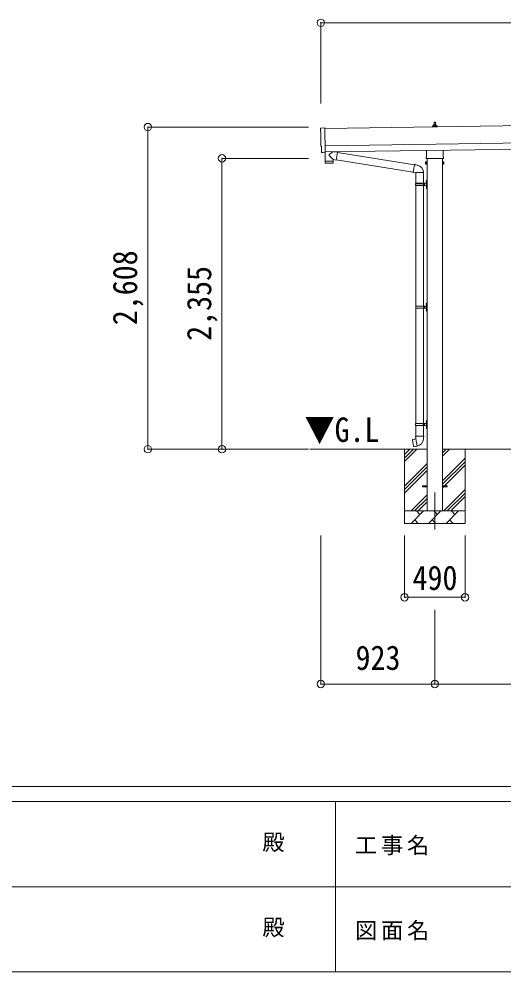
# Model space of a CAD drawing. Units: millimetres at full size, sheet at 1:60. Extents: x -16864 to 16864, y -11640 to 11640.
# Drawn here: x -3459 to 467, y -11640 to -3926 of the extents above; entities that cross this region are included whole.
import ezdxf
from ezdxf.enums import TextEntityAlignment as Align

# ---------------------------------------------------------------- set-up
doc = ezdxf.new("R2010")
doc.units = ezdxf.units.MM
doc.header["$LTSCALE"] = 60
doc.header["$PDMODE"] = 32
doc.header["$PDSIZE"] = 60
doc.linetypes.add('CHAIN1', pattern=[8, 5, -1, 1, -1])
for name, color, linetype, lineweight in [('0-1_Defpoints', 7, 'CHAIN1', 9), ('0-2_TEXT1', 4, 'Continuous', 9), ('0-3_SHAPE', 7, 'Continuous', 9), ('0-7_PARTS2', 7, 'Continuous', 9), ('0-8_TABLE1', 6, 'Continuous', 9), ('0-9_DIM1', 7, 'Continuous', 9), ('F-0', 7, 'Continuous', 9)]:
    doc.layers.add(name, color=color, linetype=linetype, lineweight=lineweight)
doc.styles.add('ＭＳ ゴシック', font='')
doc.styles.get('ＭＳ ゴシック').set_extended_font_data('MS Gothic')

msp = doc.modelspace()

# ---------------------------------------------------------------- linework, layer by layer
at = {"layer": '0-1_Defpoints'}
msp.add_line((-93.06, -7758.15), (-93.06, -8107.15), dxfattribs=at)
at = {"layer": '0-2_TEXT1'}
for p, q in [((4647.01, -4730.46), (-983.46, -4810.89)), ((-98.75, -4783.89), (-98.03, -4760.37)), ((-97.03, -4759.39), (-88.48, -4759.39)), ((-87.48, -4760.37), (-86.75, -4783.89)), ((-111, -4799.39), (-111, -4791.68)), ((-74.5, -4799.39), (-111, -4799.39)), ((-110.62, -4790.89), (-74.89, -4790.89)), ((-110.24, -4790.71), (-103.52, -4789.08)), ((-103.14, -4788.89), (-82.37, -4788.89)), ((-102.75, -4788.11), (-102.75, -4783.89)), ((-101.75, -4783.89), (-83.75, -4783.89)), ((-82.75, -4788.11), (-82.75, -4783.89)), ((-75.27, -4790.71), (-81.99, -4789.08)), ((-74.5, -4799.39), (-74.5, -4791.68)), ((-981.46, -4950.88), (4649.01, -4870.44)), ((-980.74, -5000.87), (4649.72, -4920.44)), ((-1000.32, -5004.92), (-1007.24, -5004.66)), ((-161.36, -5043.38), (-161.36, -4989.17)), ((-24.76, -4987.22), (-24.76, -5043.38)), ((-167.06, -5081.65), (-166.3, -5080.34)), ((-167.06, -5081.65), (-167.06, -5098.65)), ((-160.06, -5085.25), (-166.3, -5085.25)), ((-163.06, -5052.15), (-163.06, -5046.65)), ((-25.12, -5055.65), (-161, -5055.65)), ((-155.56, -5055.65), (-155.56, -7908.15)), ((-30.56, -7908.15), (-30.56, -5055.65)), ((-26.06, -5085.25), (-19.82, -5085.25)), ((-23.06, -5046.65), (-23.06, -5052.15)), ((-19.06, -5081.65), (-19.82, -5080.34)), ((-19.06, -5081.65), (-19.06, -5098.65)), ((-167.06, -5098.65), (-166.3, -5099.97)), ((-160.06, -5095.06), (-166.3, -5095.06)), ((-160.06, -5099.97), (-166.3, -5099.97)), ((-157.56, -5099.35), (-160.06, -5099.35)), ((-28.56, -5099.35), (-26.06, -5099.35)), ((-26.06, -5095.06), (-19.82, -5095.06)), ((-26.06, -5099.97), (-19.82, -5099.97)), ((-19.06, -5098.65), (-19.82, -5099.97)), ((-193.06, -7703.65), (-155.56, -7703.65)), ((-193.06, -7712.65), (-193.06, -7703.65)), ((-193.06, -7703.65), (-155.56, -7703.65)), ((-193.06, -7712.65), (-193.06, -7703.65)), ((-193.06, -7712.65), (-155.56, -7712.65)), ((-193.06, -7712.65), (-155.56, -7712.65)), ((-30.56, -7703.65), (6.94, -7703.65)), ((-30.56, -7703.65), (6.94, -7703.65)), ((-30.56, -7712.65), (6.94, -7712.65)), ((-30.56, -7712.65), (6.94, -7712.65)), ((6.94, -7712.65), (6.94, -7703.65)), ((6.94, -7712.65), (6.94, -7703.65))]:
    msp.add_line(p, q, dxfattribs=at)
for points in [[(-1015.07, -4807.91), (-983.53, -4805.81), (-980.7, -5003.64)], [(-1010.12, -5001.71), (-1010.8, -4954.68), (-1011.4, -4954.69)], [(-999.58, -5004.64), (-998.92, -5004), (-980.69, -5004.64)], [(-160.06, -5099.97), (-160.06, -5080.34), (-166.3, -5080.34)], [(-160.06, -5099.35), (-160.06, -5080.95), (-157.56, -5080.95)], [(-26.06, -5099.35), (-26.06, -5080.95), (-28.56, -5080.95)], [(-26.06, -5099.97), (-26.06, -5080.34), (-19.82, -5080.34)]]:
    msp.add_lwpolyline(points, dxfattribs=at)
for points in [[(-157.56, -5100.65), (-157.56, -5079.65), (-155.56, -5079.65), (-155.56, -5100.65)], [(-28.56, -5100.65), (-28.56, -5079.65), (-30.56, -5079.65), (-30.56, -5100.65)]]:
    msp.add_lwpolyline(points, close=True, dxfattribs=at)
for centre, radius, start, end in [((-98.67, -4784.53), 4.13, 90, 171.17633), ((-97.03, -4760.39), 1, 90, 178.60509), ((-89.42, -4783.89), 4.83, 133.60282, 180), ((-96.09, -4783.89), 4.83, 0, 46.39718), ((-88.48, -4760.39), 1, 1.39491, 90), ((-86.84, -4784.53), 4.13, 8.82367, 90), ((-110, -4791.68), 1, 103.62699, 180), ((-103.75, -4788.11), 1, 283.62699, 0), ((-101.75, -4784.89), 1, 90, 180), ((-83.75, -4784.89), 1, 0, 90), ((-81.75, -4788.11), 1, 180, 256.37301), ((-75.5, -4791.68), 1, 0, 76.37301), ((-162.71, -5082.79), 4.34, 145.61575, 214.38425), ((-150.82, -5090.15), 16.24, 162.41205, 197.58795), ((-159.06, -5046.65), 4, 125.09963, 180), ((-159.06, -5052.15), 4, 180, 194.47751), ((-159.06, -5052.15), 4, 194.47751, 241.04498), ((-27.06, -5052.15), 4, 298.95502, 345.52249), ((-27.06, -5046.65), 4, 0, 54.90037), ((-27.06, -5052.15), 4, 345.52249, 0), ((-35.3, -5090.15), 16.24, 342.41205, 17.58795), ((-23.4, -5082.79), 4.34, 325.61575, 34.38425), ((-162.71, -5097.51), 4.34, 145.61575, 214.38425), ((-23.4, -5097.51), 4.34, 325.61575, 34.38425)]:
    msp.add_arc(centre, radius, start, end, dxfattribs=at)
for centre, major_axis, ratio, start_param, end_param in [((-1014.87, -4810.9), (-3, -0.04), 0.99863, 4.7647489, 6.2979817), ((-5779.24, -4949.4), (4762.89, 68.04), 0.99863, 6.2686928, 6.2979817), ((-1011.46, -4950.29), (-4.41, -0.06), 0.99863, 6.2686928, 7.8539816), ((-1007.12, -5001.66), (-2.15, -2.1), 0.9974, 5.5252311, 7.0411395), ((-1000.28, -5003.92), (-0.717, -0.7), 0.9974, 0.7579542, 1.5707963)]:
    msp.add_ellipse(centre, major_axis=major_axis, ratio=ratio, start_param=start_param, end_param=end_param, dxfattribs=at)
at = {"layer": '0-3_SHAPE'}
for p, q in [((-155.56, -7408.15), (-1104.5, -7408.15)), ((-338.06, -7408.15), (-338.06, -8008.15)), ((-338.06, -7451.63), (-294.58, -7408.15)), ((-338.06, -7479.92), (-266.29, -7408.15)), ((-338.06, -7508.2), (-238.01, -7408.15)), ((1744.44, -7408.15), (-30.56, -7408.15)), ((-30.56, -7436.98), (-1.73, -7408.15)), ((-30.56, -7465.26), (26.55, -7408.15)), ((-30.56, -7663.25), (151.94, -7480.75)), ((151.94, -7408.15), (151.94, -8008.15)), ((-338.06, -7706.19), (-155.56, -7523.69)), ((-338.06, -7734.48), (-155.56, -7551.98)), ((-30.56, -7691.54), (151.94, -7509.04)), ((-30.56, -7719.82), (151.94, -7537.32)), ((-338.06, -7762.76), (-155.56, -7580.26)), ((-285.46, -7908.15), (-155.56, -7778.25)), ((-20.9, -7908.15), (151.94, -7735.31)), ((7.38, -7908.15), (151.94, -7763.59)), ((-257.18, -7908.15), (-155.56, -7806.54)), ((-228.89, -7908.15), (-155.56, -7834.82)), ((35.67, -7908.15), (151.94, -7791.88)), ((-338.06, -7908.15), (151.94, -7908.15)), ((-284.48, -8008.15), (-184.48, -7908.15)), ((-213.03, -7936.71), (-241.59, -7908.15)), ((-143.06, -8008.15), (-43.06, -7908.15)), ((-71.61, -7936.71), (-100.17, -7908.15)), ((-1.64, -8008.15), (98.36, -7908.15)), ((69.81, -7936.71), (41.26, -7908.15)), ((151.94, -8008.15), (-338.06, -8008.15)), ((-255.93, -7979.6), (-227.37, -8008.15)), ((-114.51, -7979.6), (-85.95, -8008.15)), ((26.92, -7979.6), (55.47, -8008.15))]:
    msp.add_line(p, q, dxfattribs=at)
at = {"layer": '0-8_TABLE1'}
for p, q in [((-1016.06, -3955.51), (-1016.06, -4609.84)), ((10332.94, -3955.51), (-1016.06, -3955.51)), ((-2416.06, -4799.86), (-1115.37, -4799.86)), ((-2416.06, -4799.86), (-2416.06, -7408.15)), ((-1816.06, -5053.15), (-1115.37, -5053.15)), ((-1816.06, -5053.15), (-1816.06, -7408.15)), ((-2416.06, -7408.15), (-1115.37, -7408.15)), ((-1016.37, -9309.15), (-1016.37, -8107.15)), ((-338.06, -8607.15), (-338.06, -8107.15)), ((151.94, -8607.15), (151.94, -8107.15)), ((-338.06, -8607.15), (151.94, -8607.15)), ((-93.06, -9309.15), (-93.06, -8709.15)), ((-93.06, -9309.15), (-1016.37, -9309.15)), ((1806.94, -9309.15), (-93.06, -9309.15))]:
    msp.add_line(p, q, dxfattribs=at)
for p in [(-1016.06, -3955.51), (-2416.06, -4799.86), (-1816.06, -5053.15), (-2416.06, -7408.15), (-1816.06, -7408.15), (-338.06, -8607.15), (151.94, -8607.15), (-1016.37, -9309.15), (-93.06, -9309.15)]:
    msp.add_point(p, dxfattribs=at)
at = {"layer": '0-9_DIM1'}
for p, q in [((-980.7, -5003.64), (-980.69, -5004.64)), ((-919.3, -5000), (-946.95, -5022.51)), ((-881.68, -5004), (-907.52, -4999.83)), ((-881.68, -5004), (-891.84, -5066.89)), ((-881.97, -5005.84), (-256.62, -5105.4)), ((-980.06, -5076.87), (-979.64, -5089.92)), ((-975.57, -5075.81), (-975.54, -5076.81)), ((-916.25, -5062.94), (-947.12, -5029.84)), ((-920.58, -5075.02), (-920.58, -5076.02)), ((-916.25, -5062.94), (-891.84, -5066.89)), ((-916.25, -5062.94), (-916.08, -5074.96)), ((-891.55, -5065.07), (-267.04, -5164.5)), ((-919.06, -5092), (-976.6, -5092.82)), ((-267.36, -5166.32), (-261.83, -5134.95)), ((-267.36, -5166.32), (-266.97, -5168.57)), ((-267.36, -5166.32), (-262.21, -5167.13)), ((-266.97, -5168.57), (-263.4, -5169.2)), ((-263.4, -5169.2), (-262.21, -5167.13)), ((-262.21, -5167.13), (-247.61, -5169.45)), ((-256.3, -5103.58), (-261.83, -5134.95)), ((-256.3, -5103.58), (-255.16, -5101.6)), ((-255.16, -5101.6), (-251.6, -5102.23)), ((-251.6, -5102.23), (-251.18, -5104.58)), ((-247.61, -5169.45), (-245.4, -5168.46)), ((-236.67, -5107.4), (-234.98, -5109.03)), ((-234.98, -5109.03), (-232.87, -5109.48)), ((-185.1, -5168.86), (-246.29, -5168.86)), ((-245.56, -5168.86), (-245.56, -5254.07)), ((-185.56, -5168.86), (-185.56, -5254.07)), ((-161.86, -5236.92), (-159.82, -5237.92)), ((-160.59, -5234.92), (-159.96, -5234.92)), ((-160.59, -5234.92), (-160.59, -5243.22)), ((-160.59, -5243.22), (-159.96, -5243.22)), ((-159.96, -5234.92), (-159.96, -5243.22)), ((-159.96, -5234.92), (-159.56, -5235.32)), ((-159.96, -5243.22), (-159.56, -5242.82)), ((-159.82, -5237.92), (-159.2, -5239.07)), ((-159.56, -5231.07), (-156.56, -5229.57)), ((-159.56, -5231.07), (-159.56, -5263.07)), ((-159.56, -5235.32), (-159.56, -5242.82)), ((-156.56, -5229.57), (-156.56, -5263.07)), ((-156.56, -5229.57), (-155.56, -5229.57)), ((-155.56, -5229.57), (-155.56, -5263.07)), ((-248.56, -5256.07), (-198.23, -5256.07)), ((-248.56, -5270.07), (-198.23, -5270.07)), ((-247.56, -5254.07), (-161.56, -5254.07)), ((-247.56, -5254.07), (-247.56, -5256.07)), ((-247.56, -5272.07), (-247.56, -5270.07)), ((-247.56, -5272.07), (-161.56, -5272.07)), ((-245.56, -5272.07), (-245.56, -6249.15)), ((-188.56, -5254.07), (-188.56, -5258.57)), ((-188.56, -5258.57), (-186.56, -5258.57)), ((-188.56, -5272.07), (-188.56, -5267.57)), ((-188.56, -5267.57), (-186.56, -5267.57)), ((-186.56, -5258.57), (-186.56, -5263.07)), ((-186.56, -5267.57), (-186.56, -5263.07)), ((-185.56, -5272.07), (-185.56, -6249.15)), ((-180.56, -5254.07), (-180.56, -5263.07)), ((-180.56, -5258.57), (-177.56, -5258.57)), ((-180.56, -5272.07), (-180.56, -5263.07)), ((-180.56, -5267.57), (-177.56, -5267.57)), ((-177.56, -5258.57), (-177.56, -5263.07)), ((-177.56, -5267.57), (-177.56, -5263.07)), ((-161.86, -5284.92), (-159.82, -5285.92)), ((-160.59, -5282.92), (-159.96, -5282.92)), ((-160.59, -5282.92), (-160.59, -5291.22)), ((-160.59, -5291.22), (-159.96, -5291.22)), ((-159.96, -5282.92), (-159.96, -5291.22)), ((-159.96, -5282.92), (-159.56, -5283.32)), ((-159.96, -5291.22), (-159.56, -5290.82)), ((-159.82, -5285.92), (-159.2, -5287.07)), ((-159.56, -5295.07), (-159.56, -5263.07)), ((-159.56, -5283.32), (-159.56, -5290.82)), ((-159.56, -5295.07), (-156.56, -5296.57)), ((-156.56, -5296.57), (-156.56, -5263.07)), ((-156.56, -5296.57), (-155.56, -5296.57)), ((-155.56, -5296.57), (-155.56, -5263.07)), ((-161.86, -6232.01), (-159.82, -6233)), ((-160.59, -6230), (-159.96, -6230)), ((-160.59, -6230), (-160.59, -6238.3)), ((-160.59, -6238.3), (-159.96, -6238.3)), ((-159.96, -6230), (-159.96, -6238.3)), ((-159.96, -6230), (-159.56, -6230.4)), ((-159.96, -6238.3), (-159.56, -6237.9)), ((-159.82, -6233), (-159.2, -6234.15)), ((-159.56, -6226.15), (-156.56, -6224.65)), ((-159.56, -6226.15), (-159.56, -6258.15)), ((-159.56, -6230.4), (-159.56, -6237.9)), ((-156.56, -6224.65), (-156.56, -6258.15)), ((-156.56, -6224.65), (-155.56, -6224.65)), ((-155.56, -6224.65), (-155.56, -6258.15)), ((-246.06, -6251.15), (-195.73, -6251.15)), ((-246.06, -6265.15), (-195.73, -6265.15)), ((-245.56, -6267.15), (-245.56, -7199.15)), ((-245.06, -6249.15), (-245.06, -6251.15)), ((-245.06, -6249.15), (-161.56, -6249.15)), ((-245.06, -6267.15), (-245.06, -6265.15)), ((-245.06, -6267.15), (-161.56, -6267.15)), ((-186.06, -6249.15), (-186.06, -6253.65)), ((-186.06, -6253.65), (-184.06, -6253.65)), ((-186.06, -6267.15), (-186.06, -6262.65)), ((-186.06, -6262.65), (-184.06, -6262.65)), ((-185.56, -6267.15), (-185.56, -7199.15)), ((-184.06, -6253.65), (-184.06, -6258.15)), ((-184.06, -6262.65), (-184.06, -6258.15)), ((-178.06, -6249.15), (-178.06, -6258.15)), ((-178.06, -6253.65), (-175.06, -6253.65)), ((-178.06, -6267.15), (-178.06, -6258.15)), ((-178.06, -6262.65), (-175.06, -6262.65)), ((-175.06, -6253.65), (-175.06, -6258.15)), ((-175.06, -6262.65), (-175.06, -6258.15)), ((-161.86, -6280.01), (-159.82, -6281)), ((-160.59, -6278), (-159.96, -6278)), ((-160.59, -6278), (-160.59, -6286.3)), ((-160.59, -6286.3), (-159.96, -6286.3)), ((-159.96, -6278), (-159.96, -6286.3)), ((-159.96, -6278), (-159.56, -6278.4)), ((-159.96, -6286.3), (-159.56, -6285.9)), ((-159.82, -6281), (-159.2, -6282.15)), ((-159.56, -6290.15), (-159.56, -6258.15)), ((-159.56, -6278.4), (-159.56, -6285.9)), ((-159.56, -6290.15), (-156.56, -6291.65)), ((-156.56, -6291.65), (-156.56, -6258.15)), ((-156.56, -6291.65), (-155.56, -6291.65)), ((-155.56, -6291.65), (-155.56, -6258.15)), ((-248.56, -7201.15), (-198.23, -7201.15)), ((-248.56, -7215.15), (-198.23, -7215.15)), ((-247.56, -7199.15), (-161.56, -7199.15)), ((-247.56, -7199.15), (-247.56, -7201.15)), ((-247.56, -7217.15), (-247.56, -7215.15)), ((-247.56, -7217.15), (-161.56, -7217.15)), ((-245.56, -7217.15), (-245.56, -7302.08)), ((-188.56, -7199.15), (-188.56, -7203.65)), ((-188.56, -7203.65), (-186.56, -7203.65)), ((-188.56, -7217.15), (-188.56, -7212.65)), ((-188.56, -7212.65), (-186.56, -7212.65)), ((-186.56, -7203.65), (-186.56, -7208.15)), ((-186.56, -7212.65), (-186.56, -7208.15)), ((-185.56, -7217.15), (-185.56, -7302.08)), ((-180.56, -7199.15), (-180.56, -7208.15)), ((-180.56, -7203.65), (-177.56, -7203.65)), ((-180.56, -7217.15), (-180.56, -7208.15)), ((-180.56, -7212.65), (-177.56, -7212.65)), ((-177.56, -7203.65), (-177.56, -7208.15)), ((-177.56, -7212.65), (-177.56, -7208.15)), ((-161.86, -7182.01), (-159.82, -7183)), ((-161.86, -7230.01), (-159.82, -7231)), ((-160.59, -7180), (-159.96, -7180)), ((-160.59, -7180), (-160.59, -7188.3)), ((-160.59, -7188.3), (-159.96, -7188.3)), ((-160.59, -7228), (-159.96, -7228)), ((-160.59, -7228), (-160.59, -7236.3)), ((-160.59, -7236.3), (-159.96, -7236.3)), ((-159.96, -7180), (-159.96, -7188.3)), ((-159.96, -7180), (-159.56, -7180.4)), ((-159.96, -7188.3), (-159.56, -7187.9)), ((-159.96, -7228), (-159.96, -7236.3)), ((-159.96, -7228), (-159.56, -7228.4)), ((-159.96, -7236.3), (-159.56, -7235.9)), ((-159.82, -7183), (-159.2, -7184.15)), ((-159.82, -7231), (-159.2, -7232.15)), ((-159.56, -7176.15), (-156.56, -7174.65)), ((-159.56, -7176.15), (-159.56, -7208.15)), ((-159.56, -7180.4), (-159.56, -7187.9)), ((-159.56, -7240.15), (-159.56, -7208.15)), ((-159.56, -7228.4), (-159.56, -7235.9)), ((-159.56, -7240.15), (-156.56, -7241.65)), ((-156.56, -7174.65), (-156.56, -7208.15)), ((-156.56, -7174.65), (-155.56, -7174.65)), ((-156.56, -7241.65), (-156.56, -7208.15)), ((-156.56, -7241.65), (-155.56, -7241.65)), ((-155.56, -7174.65), (-155.56, -7208.15)), ((-155.56, -7241.65), (-155.56, -7208.15)), ((-246.15, -7325.28), (-274.02, -7330.53)), ((-261.28, -7327.93), (-261.49, -7328.17)), ((-247.41, -7302.08), (-249.56, -7302.86)), ((-249.56, -7302.86), (-249.56, -7306.48)), ((-249.56, -7306.48), (-247.32, -7307.3)), ((-247.41, -7302.08), (-215.56, -7302.08)), ((-247.41, -7302.08), (-247.32, -7307.3)), ((-247.32, -7307.3), (-247.06, -7322.08)), ((-247.06, -7322.08), (-245.71, -7324.08)), ((-235.8, -7382.58), (-245.93, -7325.1)), ((-245.91, -7324.28), (-245.91, -7324.99)), ((-245.71, -7324.08), (-245.74, -7324.09)), ((-183.71, -7302.08), (-215.56, -7302.08)), ((-185.37, -7324.02), (-185.45, -7326.18)), ((-184.06, -7322.08), (-185.37, -7324.02)), ((-181.56, -7306.48), (-183.8, -7307.3)), ((-183.71, -7302.08), (-181.56, -7302.86)), ((-181.56, -7302.86), (-181.56, -7306.48)), ((-274.02, -7330.53), (-274.83, -7331.7)), ((-274.83, -7331.7), (-265.21, -7386.26)), ((-251.18, -7385.17), (-251.47, -7385.02)), ((-235.49, -7383.34), (-235.73, -7382.68))]:
    msp.add_line(p, q, dxfattribs=at)
for points in [[(-981.09, -5004.63), (-980.07, -5075.87), (-916.08, -5074.96)], [(-916.11, -5089.01), (-916.06, -5075.96), (-980.06, -5076.87)], [(-256.3, -5103.58), (-251.18, -5104.58), (-236.67, -5107.4)], [(-161.86, -5241.22), (-159.82, -5240.22), (-159.2, -5239.07)], [(-161.86, -5289.22), (-159.82, -5288.22), (-159.2, -5287.07)], [(-161.86, -6236.3), (-159.82, -6235.3), (-159.2, -6234.15)], [(-161.86, -6284.3), (-159.82, -6283.3), (-159.2, -6282.15)], [(-161.86, -7186.3), (-159.82, -7185.3), (-159.2, -7184.15)], [(-161.86, -7234.3), (-159.82, -7233.3), (-159.2, -7232.15)], [(-259.03, -7327.71), (-259.31, -7327.56), (-261.28, -7327.93)], [(-183.71, -7302.08), (-183.8, -7307.3), (-184.06, -7322.08)], [(-236.06, -7382.48), (-264.05, -7387.08), (-265.21, -7386.26)], [(-249, -7384.61), (-249.21, -7384.85), (-251.18, -7385.17)]]:
    msp.add_lwpolyline(points, dxfattribs=at)
for centre, radius, start, end in [((-976.64, -5089.82), 3, 181.81845, 270.86677), ((-943.63, -5026.25), 5, 131.47396, 225.79244), ((-919.11, -5089), 3, 270.81845, 359.81845), ((-245.4, -5168.46), 60.3, 359.62495, 78), ((-156.26, -5239.07), 6, 136.21765, 223.78235), ((-199.81, -5263.07), 49.25, 171.82876, 180.00002), ((-199.81, -5263.07), 49.25, 180.00002, 188.17127), ((-198.23, -5254.07), 2, 270, 359.99998), ((-198.23, -5272.07), 2, 0.00005, 90.00004), ((-156.26, -5287.07), 6, 136.21765, 223.78235), ((-161.56, -5252.07), 2, 270, 359.99998), ((-161.56, -5274.07), 2, 0.00005, 90.00004), ((-156.26, -6234.15), 6, 136.21765, 223.78235), ((-161.56, -6247.15), 2, 270, 359.99998), ((-197.31, -6258.15), 49.25, 171.82876, 180.00002), ((-197.31, -6258.15), 49.25, 180.00002, 188.17127), ((-195.73, -6249.15), 2, 270, 359.99998), ((-195.73, -6267.15), 2, 0.00005, 90.00004), ((-156.26, -6282.15), 6, 136.21765, 223.78235), ((-161.56, -6269.15), 2, 0.00005, 90.00004), ((-199.81, -7208.15), 49.25, 171.82876, 180.00002), ((-199.81, -7208.15), 49.25, 180.00002, 188.17127), ((-198.23, -7199.15), 2, 270, 359.99998), ((-198.23, -7217.15), 2, 0.00005, 90.00004), ((-156.26, -7184.15), 6, 136.21765, 223.78235), ((-156.26, -7232.15), 6, 136.21765, 223.78235), ((-161.56, -7197.15), 2, 270, 359.99998), ((-161.56, -7219.15), 2, 0.00005, 90.00004), ((-246.21, -7324.99), 0.3, 280.66842, 0), ((-245.71, -7324.28), 0.2, 100, 180), ((-245.71, -7324.08), 60.3, 279.96938, 358), ((-236.02, -7382.78), 0.3, 20, 99.33158), ((-235.3, -7383.27), 0.2, 200, 279.96938)]:
    msp.add_arc(centre, radius, start, end, dxfattribs=at)
at = {"layer": 'F-0', "color": 5, "lineweight": 5}
for p, q in [((-16864.12, -10140), (16015.88, -10140)), ((-16864.12, -10260), (10682.37, -10260)), ((-897.63, -10260), (-897.63, -11640)), ((-6897.63, -10950), (5402.37, -10950)), ((-16864.12, -11640), (16015.88, -11640))]:
    msp.add_line(p, q, dxfattribs=at)

# ---------------------------------------------------------------- texts
at = {"layer": '0-7_PARTS2', "style": 'ＭＳ ゴシック', "width": 0.9}
msp.add_text('▼G.L', height=197.9, dxfattribs=at).set_placement((-1147.23, -7408.44), align=Align.BOTTOM_LEFT)
at = {"layer": '0-8_TABLE1', "color": 7, "style": 'ＭＳ ゴシック', "width": 0.9}
for s, p in [('2,608', (-2443.56, -6404.01)), ('2,355', (-1843.56, -6530.65))]:
    msp.add_text(s, height=197.9, rotation=90, dxfattribs=at).set_placement(p, align=Align.BOTTOM_LEFT)
for s, p in [('490', (-273.06, -8607.15)), ('923', (-734.71, -9254.15))]:
    msp.add_text(s, height=197.9, dxfattribs=at).set_placement(p, align=Align.BOTTOM_LEFT)
at = {"layer": 'F-0', "style": 'ＭＳ ゴシック'}
for p in [(-1489.06, -10695), (-1489.06, -11385)]:
    msp.add_text('殿', height=132, dxfattribs=at).set_placement(p, align=Align.BOTTOM_LEFT)
at = {"layer": 'F-0', "char_height": 132, "attachment_point": 7, "style": 'ＭＳ ゴシック'}
for s, insert in [('\\T1.17;工事名', (-739.42, -10695)), ('\\T1.17;図面名', (-739.42, -11385))]:
    msp.add_mtext(s, dxfattribs=dict(at, insert=insert))

doc.saveas('drawing.dxf')
